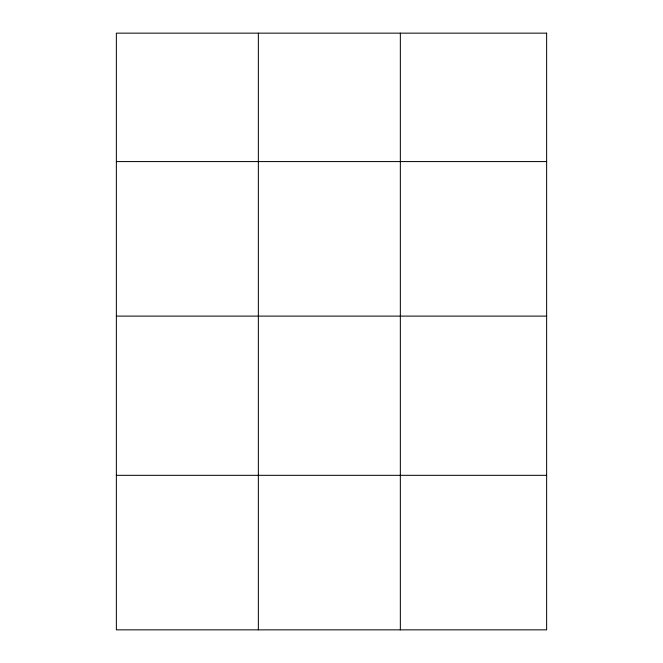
<?xml version="1.0" encoding="UTF-8"?>
<svg xmlns="http://www.w3.org/2000/svg" width="663" height="663" viewBox="0 0 663 663"><rect width="100%" height="100%" fill="white"/><g stroke="black" fill="none" stroke-linecap="round" stroke-linejoin="round"><path stroke-width="0.99" d="M116.365 161.581L546.635 161.581M116.365 316.11L546.635 316.11M116.365 475.321L546.635 475.321M400.344 33.15L400.344 629.85M258.355 33.15L258.355 629.85M546.635 33.15L116.365 33.15L116.365 629.85L546.635 629.85L546.635 33.15"/></g></svg>
